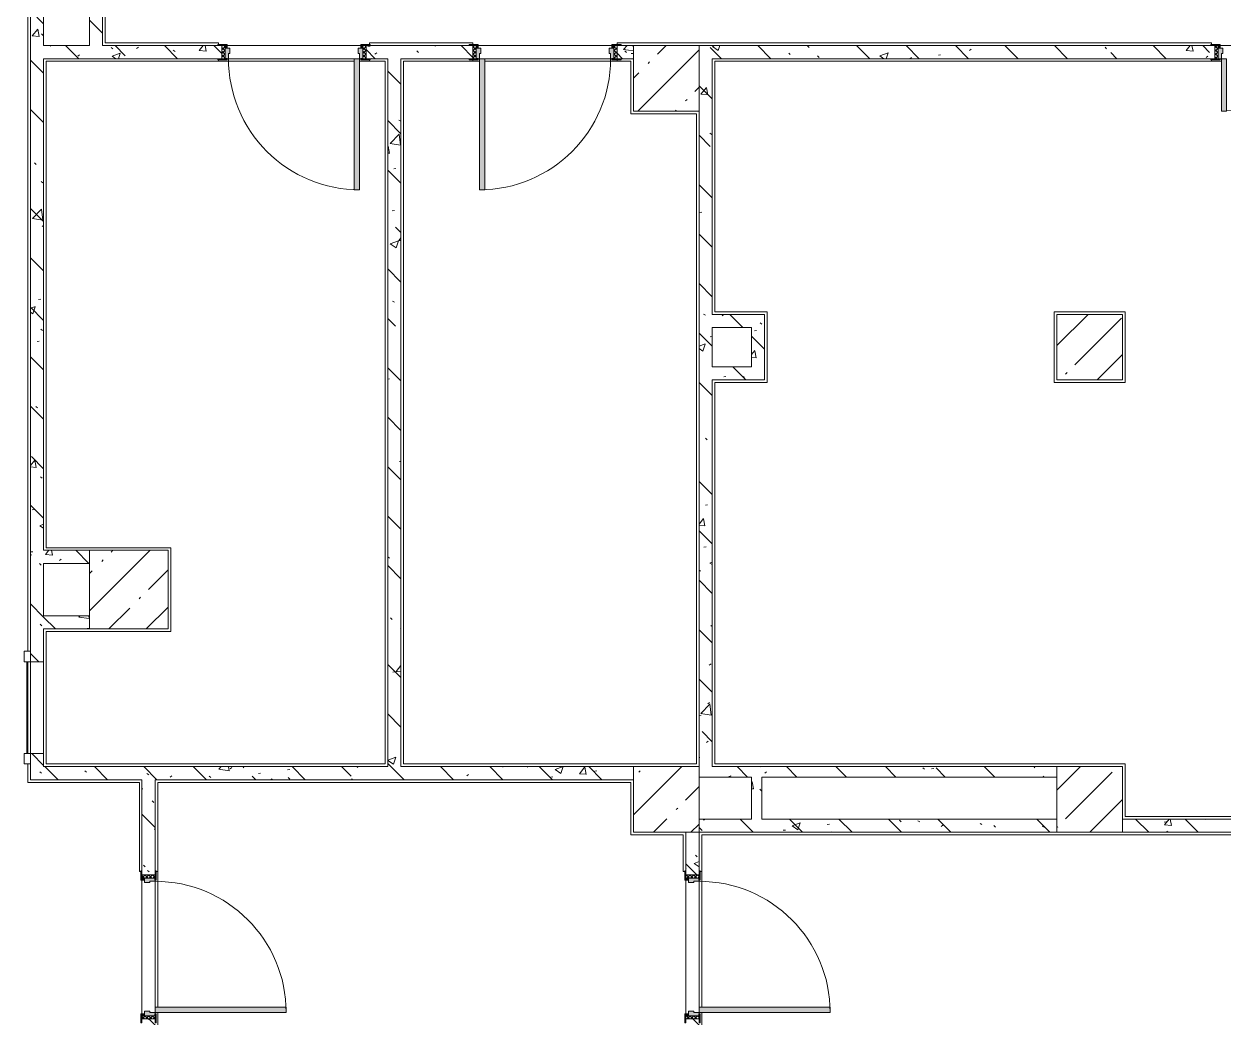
# Model space of a CAD drawing. Header units: millimetres. Extents: x -3724 to 231642, y -8553 to 29017.
# Drawn here: x 145364 to 154519, y 13733 to 21315 of the extents above; entities that cross this region are included whole.
import ezdxf

# ---------------------------------------------------------------- set-up
doc = ezdxf.new("R2010")
doc.units = ezdxf.units.MM
for name, color, linetype, lineweight, true_color in [('A-DOOR-2', 7, 'Continuous', 5, 0xaaaaaa), ('A-DOOR-3', 7, 'Continuous', 5, 0xe2e2e2), ('A-DOOR-FRAM-3', 7, 'Continuous', 5, 0xe2e2e2), ('A-DOOR-FRAM-4', 7, 'Continuous', 5, 0xaaaaaa), ('A-FLOR-1', 7, 'Continuous', 5, 0xaaaaaa), ('I-WALL-5', 7, 'Continuous', 5, 0x787878)]:
    doc.layers.add(name, color=color, linetype=linetype, lineweight=lineweight, true_color=true_color)
doc.layers.add('I-WALL-3', color=7, linetype='Continuous', lineweight=5)
doc.layers.add('S-COLS-2', color=7, linetype='Continuous', lineweight=5)
pattern_1 = [(135, (79704.3, 0), (-377.1708, -377.1708), [533.4, -88.9, 17.78, -88.9]), (135, (79704.3, 376.94), (-377.1708, -377.1708), []), (50, (79704.3, 0), (637.6445, -55.7866), [66.675, -733.425]), (355, (79704.3, 0), (-123.3494, 668.699), [53.34, -586.74]), (100.451, (79757.4, -4.65), (514.299, 612.908), [56.665, -623.315]), (46.184, (79704.3, 177.8), (948.7764, -147.15), [100.012, -1100.137]), (96.636, (79783.3, 165.5), (830.909, 865.997), [84.998, -934.973]), (351.184, (79704.3, 177.8), (830.918, 865.988), [80.01, -880.11]), (21, (79793.2, 133.35), (530.6506, -357.9283), [66.675, -733.425]), (326, (79793.2, 133.35), (216.308, 644.6585), [53.34, -586.74]), (71.451, (79837.4, 103.5), (746.9596, 286.7243), [56.665, -623.315]), (37.5, (79704.28, 0), (10.81053, 295.9426), [16.764, -562.864, 16.764, -578.866, -588.962]), (37.5, (79704.28, 0), (10.81053, 295.9426), [-1175.258, 16.764, -572.198]), (7.5, (79704.28, 0), (233.8692, 350.6318), [16.764, -322.834, 16.764, -549.529, -224.472]), (7.5, (79704.28, 0), (233.8692, 350.6318), [-905.891, 16.764, -207.708]), (327.5, (79506.03, 0), (474.5678, -20.0513), [16.764, -205.486, 16.764, -676.656, -920.115]), (327.5, (79506.03, 0), (474.5678, -20.0513), [-915.67, 16.764, -903.351]), (317.5, (79417.13, 0), (518.4522, 88.9934), [16.764, -272.161, 16.764, -443.738, -653.415]), (317.5, (79417.13, 0), (518.4522, 88.9934), [-749.427, 16.764, -636.651])]
pattern_2 = [(135, (1751.41, 114.685), (-14.14214, -14.14214), []), (225, (1751.41, 114.685), (14.14214, -14.14214), [])]
pattern_3 = [(45, (-371.384, 114.685), (-14.1421, 14.1421), []), (135, (-371.384, 114.685), (-14.1421, -14.1421), [])]

# ---------------------------------------------------------------- blocks, each defined once
blk = doc.blocks.new('BSC_Колонна _Прямоугольная - 600х600-V173-1_3_1_птичка')
at = {"layer": 'S-COLS-2'}
h = blk.add_hatch(dxfattribs=at)
h.set_pattern_fill('FP_138', color=256, style=0, pattern_type=2)
h.set_pattern_definition([(45, (-66460, -17000), (-285.1231, 285.1231), []), (45, (-66174.88, -17000), (-285.1231, 285.1231), [504.031, -100.806, 16.764, -84.042])])
h.paths.add_polyline_path([(-300, -300), (300, -300), (300, 300), (-300, 300), (-300, -250)])
for p, q in [((300, 300), (-300, 300)), ((-300, 300), (-300, -300)), ((300, -300), (300, 300)), ((-300, -300), (300, -300))]:
    blk.add_line(p, q, dxfattribs=at)
blk = doc.blocks.new('110_Дверь_СКБ_2Ст - Д-10а_п__ СОШ_Дв_1450x2100h_Горячий цех 2-32185694-1_3_1_птичка')
at = {"layer": 'A-DOOR-2'}
h = blk.add_hatch(dxfattribs=at)
h.set_pattern_fill('FP_156', color=256, style=0, pattern_type=2)
h.set_pattern_definition([(135, (1601.41, 114.685), (-14.14214, -14.14214), []), (225, (1601.41, 114.685), (14.14214, -14.14214), [])])
h.paths.add_polyline_path([(712.5, 50), (687.5, 50), (687.5, -50), (712.5, -50)])
at = {"layer": 'A-DOOR-3'}
for points in [[(-597.5, 950), (-637.5, 950), (-637.5, 50), (-597.5, 50), (-597.5, 338)], [(622.5, 450), (622.5, 50), (662.5, 50), (662.5, 450)]]:
    blk.add_hatch(color=256, dxfattribs=at).paths.add_polyline_path(points)
h = blk.add_hatch(color=256, dxfattribs=at)
h.paths.add_polyline_path([(-662.5, 50), (-662.5, -30), (-627.5, -30), (-627.5, 10), (-637.5, 10), (-637.5, 50), (-647.5, 50)])
h.paths.add_polyline_path([(662.5, 50), (662.5, 10), (652.5, 10), (652.5, -30), (687.5, -30), (687.5, 50), (672.5, 50)])
at = {"layer": 'A-DOOR-FRAM-3'}
for points in [[(-711.5, 58), (-717.5, 58), (-717.5, 50), (-647.5, 50), (-647.5, 58), (-687.5, 58)], [(742.5, 58), (672.5, 58), (672.5, 50), (742.5, 50)], [(-662.5, -50), (-717.5, -50), (-717.5, -58), (-647.5, -58), (-647.5, -50)], [(-662.5, -30), (-662.5, -50), (-647.5, -50), (-647.5, -30)], [(672.5, -30), (672.5, -50), (687.5, -50), (687.5, -30)], [(687.5, -50), (672.5, -50), (672.5, -58), (742.5, -58), (737.5, -50), (712.5, -50)]]:
    blk.add_hatch(color=256, dxfattribs=at).paths.add_polyline_path(points)
at = {"layer": 'A-DOOR-FRAM-4'}
h = blk.add_hatch(dxfattribs=at)
h.set_pattern_fill('FP_157', color=256, style=0, pattern_type=2)
h.set_pattern_definition([(45, (-521.384, 114.685), (-14.1421, 14.1421), []), (135, (-521.384, 114.685), (-14.1421, -14.1421), [])])
h.paths.add_polyline_path([(-687.5, 50), (-687.5, -50), (-662.5, -50), (-662.5, 50)])
at = {"layer": 'A-DOOR-2'}
for p, q in [((-637.5, 950), (-637.5, 50)), ((-597.5, 950), (-637.5, 950)), ((-597.5, 50), (-597.5, 950)), ((662.5, 450), (622.5, 450)), ((622.5, 450), (622.5, 50)), ((662.5, 50), (662.5, 450)), ((-637.5, 50), (-597.5, 50)), ((622.5, 50), (662.5, 50))]:
    blk.add_line(p, q, dxfattribs=at)
for centre, radius, start, end in [((-637.5, 50), 900, 0, 90), ((662.5, 50), 400, 90, 180)]:
    blk.add_arc(centre, radius, start, end, dxfattribs=at)
at = {"layer": 'A-DOOR-FRAM-4'}
for p, q in [((-647.5, 58), (-717.5, 58)), ((-717.5, 58), (-717.5, 50)), ((-717.5, 50), (-647.5, 50)), ((-662.5, 50), (-687.5, 50)), ((-687.5, 50), (-687.5, -50)), ((-637.5, 50), (-662.5, 50)), ((-662.5, 50), (-662.5, -30)), ((-662.5, -50), (-662.5, 50)), ((-647.5, 50), (-647.5, 58)), ((-637.5, 10), (-637.5, 50)), ((-627.5, 10), (-637.5, 10)), ((-627.5, -30), (-627.5, 10)), ((662.5, 10), (652.5, 10)), ((652.5, 10), (652.5, -30)), ((662.5, 50), (662.5, 10)), ((687.5, 50), (662.5, 50)), ((742.5, 58), (672.5, 58)), ((672.5, 58), (672.5, 50)), ((672.5, 50), (742.5, 50)), ((687.5, -30), (687.5, 50)), ((712.5, 50), (687.5, 50)), ((687.5, 50), (687.5, -50)), ((712.5, -50), (712.5, 50)), ((742.5, 50), (742.5, 58)), ((-647.5, -50), (-717.5, -50)), ((-717.5, -50), (-717.5, -58)), ((-717.5, -58), (-647.5, -58)), ((-687.5, -50), (-662.5, -50)), ((-662.5, -30), (-627.5, -30)), ((-647.5, -30), (-662.5, -30)), ((-662.5, -30), (-662.5, -50)), ((-662.5, -50), (-647.5, -50)), ((-647.5, -50), (-647.5, -30)), ((-647.5, -58), (-647.5, -50)), ((652.5, -30), (687.5, -30)), ((687.5, -30), (672.5, -30)), ((672.5, -30), (672.5, -50)), ((672.5, -50), (687.5, -50)), ((742.5, -50), (672.5, -50)), ((672.5, -50), (672.5, -58)), ((672.5, -58), (742.5, -58)), ((687.5, -50), (687.5, -30)), ((687.5, -50), (712.5, -50)), ((742.5, -58), (742.5, -50))]:
    blk.add_line(p, q, dxfattribs=at)
blk = doc.blocks.new('110_Дверь_СКБ_1Ст_Внутренняя1 - Д-11 1100x2100h_кладовые _все__ коридор _между помещениями блока столовой__ моечные _все_-V200-1_3_1_птичка')
at = {"layer": 'A-DOOR-2'}
h = blk.add_hatch(dxfattribs=at)
h.set_pattern_fill('FP_147', color=256, style=0, pattern_type=2)
h.set_pattern_definition(pattern_2)
h.paths.add_polyline_path([(562.5, 50), (537.5, 50), (537.5, -50), (562.5, -50)])
at = {"layer": 'A-DOOR-3'}
h = blk.add_hatch(color=256, dxfattribs=at)
h.paths.add_polyline_path([(537.5, 50), (512.5, 50), (512.5, 10), (502.5, 10), (502.5, -30), (537.5, -30)])
h.paths.add_polyline_path([(-477.5, -6), (-477.5, 10), (-487.5, 10), (-487.5, 50), (-512.5, 50), (-512.5, -30), (-477.5, -30)])
at = {"layer": 'A-DOOR-FRAM-3'}
for points in [[(512.5, 70), (512.5, 1050), (472.5, 1050), (472.5, 50), (512.5, 50)], [(-497.5, 50), (-497.5, 58), (-567.5, 58), (-562.5, 50), (-512.5, 50)], [(592.5, 58), (522.5, 58), (522.5, 50), (592.5, 50)], [(-497.5, -50), (-567.5, -50), (-562.5, -58), (-497.5, -58)], [(-497.5, -30), (-512.5, -30), (-512.5, -50), (-497.5, -50)], [(537.5, -30), (522.5, -30), (522.5, -50), (537.5, -50)], [(592.5, -58), (587.5, -50), (522.5, -50), (522.5, -58), (587.5, -58)]]:
    blk.add_hatch(color=256, dxfattribs=at).paths.add_polyline_path(points)
at = {"layer": 'A-DOOR-FRAM-4'}
h = blk.add_hatch(dxfattribs=at)
h.set_pattern_fill('FP_148', color=256, style=0, pattern_type=2)
h.set_pattern_definition(pattern_3)
h.paths.add_polyline_path([(-512.5, -50), (-512.5, 50), (-537.5, 50), (-537.5, -50)])
at = {"layer": 'A-DOOR-2'}
for p, q in [((512.5, 1050), (472.5, 1050)), ((472.5, 1050), (472.5, 50)), ((512.5, 50), (512.5, 1050)), ((472.5, 50), (512.5, 50))]:
    blk.add_line(p, q, dxfattribs=at)
blk.add_arc((512.5, 50), 1000, 90, 180, dxfattribs=at)
at = {"layer": 'A-DOOR-FRAM-4'}
for p, q in [((-497.5, 58), (-567.5, 58)), ((-567.5, 58), (-567.5, 50)), ((-567.5, 50), (-497.5, 50)), ((-512.5, 50), (-537.5, 50)), ((-537.5, 50), (-537.5, -50)), ((-487.5, 50), (-512.5, 50)), ((-512.5, 50), (-512.5, -30)), ((-512.5, -50), (-512.5, 50)), ((-497.5, 50), (-512.5, 50)), ((-512.5, 50), (-512.5, 49)), ((-512.5, 49), (-497.5, 49)), ((-497.5, 50), (-497.5, 58)), ((-497.5, 49), (-497.5, 50)), ((-487.5, 10), (-487.5, 50)), ((-477.5, 10), (-487.5, 10)), ((-477.5, -30), (-477.5, 10)), ((512.5, 10), (502.5, 10)), ((502.5, 10), (502.5, -30)), ((512.5, 50), (512.5, 10)), ((537.5, 50), (512.5, 50)), ((592.5, 58), (522.5, 58)), ((522.5, 58), (522.5, 50)), ((537.5, 50), (522.5, 50)), ((522.5, 50), (522.5, 49)), ((522.5, 50), (592.5, 50)), ((522.5, 49), (537.5, 49)), ((537.5, -30), (537.5, 50)), ((562.5, 50), (537.5, 50)), ((537.5, 50), (537.5, -50)), ((537.5, 49), (537.5, 50)), ((562.5, -50), (562.5, 50)), ((592.5, 50), (592.5, 58)), ((-497.5, -50), (-567.5, -50)), ((-567.5, -50), (-567.5, -58)), ((-567.5, -58), (-497.5, -58)), ((-537.5, -50), (-512.5, -50)), ((-512.5, -30), (-477.5, -30)), ((-497.5, -30), (-512.5, -30)), ((-512.5, -30), (-512.5, -50)), ((-512.5, -50), (-497.5, -50)), ((-497.5, -50), (-497.5, -30)), ((-497.5, -58), (-497.5, -50)), ((502.5, -30), (537.5, -30)), ((537.5, -30), (522.5, -30)), ((522.5, -30), (522.5, -50)), ((522.5, -50), (537.5, -50)), ((592.5, -50), (522.5, -50)), ((522.5, -50), (522.5, -58)), ((522.5, -58), (592.5, -58)), ((537.5, -50), (537.5, -30)), ((537.5, -50), (562.5, -50)), ((592.5, -58), (592.5, -50))]:
    blk.add_line(p, q, dxfattribs=at)
blk = doc.blocks.new('110_Дверь_СКБ_1Ст_Внутренняя1 - Д-11п 1100x2100h_кладовые _все__ коридор _между помещениями блока столовой__ моечные _все_ 2-32102277-1_3_1_птичка')
at = {"layer": 'A-DOOR-2'}
h = blk.add_hatch(dxfattribs=at)
h.set_pattern_fill('FP_147', color=256, style=0, pattern_type=2)
h.set_pattern_definition(pattern_2)
h.paths.add_polyline_path([(537.5, -50), (562.5, -50), (562.5, 50), (537.5, 50)])
at = {"layer": 'A-DOOR-3'}
h = blk.add_hatch(color=256, dxfattribs=at)
h.paths.add_polyline_path([(-477.5, -30), (-477.5, 10), (-487.5, 10), (-487.5, 50), (-512.5, 50), (-512.5, -30), (-487.5, -30)])
h.paths.add_polyline_path([(502.5, -30), (537.5, -30), (537.5, 50), (512.5, 50), (512.5, 10), (502.5, 10), (502.5, -6)])
at = {"layer": 'A-DOOR-FRAM-3'}
for points in [[(-447.5, 50), (-447.5, 1050), (-487.5, 1050), (-487.5, 50)], [(-567.5, 50), (-497.5, 50), (-497.5, 58), (-567.5, 58)], [(562.5, 50), (592.5, 50), (592.5, 58), (522.5, 58), (522.5, 50), (542.6, 50)], [(-567.5, -58), (-497.5, -58), (-497.5, -50), (-567.5, -50)], [(-497.5, -50), (-497.5, -30), (-512.5, -30), (-512.5, -50)], [(537.5, -50), (537.5, -30), (522.5, -30), (522.5, -50)], [(562.5, -58), (592.5, -58), (592.5, -50), (522.5, -50), (522.5, -58), (560.5, -58)]]:
    blk.add_hatch(color=256, dxfattribs=at).paths.add_polyline_path(points)
at = {"layer": 'A-DOOR-FRAM-4'}
h = blk.add_hatch(dxfattribs=at)
h.set_pattern_fill('FP_148', color=256, style=0, pattern_type=2)
h.set_pattern_definition(pattern_3)
h.paths.add_polyline_path([(-537.5, -50), (-512.5, -50), (-512.5, 50), (-537.5, 50)])
at = {"layer": 'A-DOOR-2'}
for p, q in [((-487.5, 1050), (-487.5, 50)), ((-447.5, 1050), (-487.5, 1050)), ((-447.5, 50), (-447.5, 1050)), ((-487.5, 50), (-447.5, 50))]:
    blk.add_line(p, q, dxfattribs=at)
blk.add_arc((-487.5, 50), 1000, 360, 90, dxfattribs=at)
at = {"layer": 'A-DOOR-FRAM-4'}
for p, q in [((-497.5, 58), (-567.5, 58)), ((-567.5, 58), (-567.5, 50)), ((-567.5, 50), (-497.5, 50)), ((-512.5, 50), (-537.5, 50)), ((-537.5, 50), (-537.5, -50)), ((-487.5, 50), (-512.5, 50)), ((-512.5, 50), (-512.5, -30)), ((-512.5, -50), (-512.5, 50)), ((-497.5, 50), (-512.5, 50)), ((-512.5, 50), (-512.5, 49)), ((-512.5, 49), (-497.5, 49)), ((-497.5, 50), (-497.5, 58)), ((-497.5, 49), (-497.5, 50)), ((-487.5, 10), (-487.5, 50)), ((-477.5, 10), (-487.5, 10)), ((-477.5, -30), (-477.5, 10)), ((512.5, 10), (502.5, 10)), ((502.5, 10), (502.5, -30)), ((512.5, 50), (512.5, 10)), ((537.5, 50), (512.5, 50)), ((592.5, 58), (522.5, 58)), ((522.5, 58), (522.5, 50)), ((537.5, 50), (522.5, 50)), ((522.5, 50), (522.5, 49)), ((522.5, 50), (592.5, 50)), ((522.5, 49), (537.5, 49)), ((537.5, -30), (537.5, 50)), ((562.5, 50), (537.5, 50)), ((537.5, 50), (537.5, -50)), ((537.5, 49), (537.5, 50)), ((562.5, -50), (562.5, 50)), ((592.5, 50), (592.5, 58)), ((-497.5, -50), (-567.5, -50)), ((-567.5, -50), (-567.5, -58)), ((-567.5, -58), (-497.5, -58)), ((-537.5, -50), (-512.5, -50)), ((-512.5, -30), (-477.5, -30)), ((-497.5, -30), (-512.5, -30)), ((-512.5, -30), (-512.5, -50)), ((-512.5, -50), (-497.5, -50)), ((-497.5, -50), (-497.5, -30)), ((-497.5, -58), (-497.5, -50)), ((502.5, -30), (537.5, -30)), ((537.5, -30), (522.5, -30)), ((522.5, -30), (522.5, -50)), ((522.5, -50), (537.5, -50)), ((592.5, -50), (522.5, -50)), ((522.5, -50), (522.5, -58)), ((522.5, -58), (592.5, -58)), ((537.5, -50), (537.5, -30)), ((537.5, -50), (562.5, -50)), ((592.5, -58), (592.5, -50))]:
    blk.add_line(p, q, dxfattribs=at)
blk = doc.blocks.new('BSC_Колонна _Прямоугольная - 500х500-V218-1_3_1_птичка')
at = {"layer": 'S-COLS-2'}
h = blk.add_hatch(dxfattribs=at)
h.set_pattern_fill('FP_183', color=256, style=0, pattern_type=2)
h.set_pattern_definition([(45, (-70560, -15400), (-285.1231, 285.1231), []), (45, (-70274.88, -15400), (-285.1231, 285.1231), [504.031, -100.806, 16.764, -84.042])])
h.paths.add_polyline_path([(-250, -250), (250, -250), (250, 250), (-250, 250), (-250, 130)])
for p, q in [((250, 250), (-250, 250)), ((-250, 250), (-250, -250)), ((250, -250), (250, 250)), ((-250, -250), (250, -250))]:
    blk.add_line(p, q, dxfattribs=at)
blk = doc.blocks.new('BSC_Колонна _Прямоугольная - 500х500-V219-1_3_1_птичка')
at = {"layer": 'S-COLS-2'}
h = blk.add_hatch(dxfattribs=at)
h.set_pattern_fill('FP_184', color=256, style=0, pattern_type=2)
h.set_pattern_definition([(45, (-73790, -15400), (-285.1231, 285.1231), []), (45, (-73504.88, -15400), (-285.1231, 285.1231), [504.031, -100.806, 16.764, -84.042])])
h.paths.add_polyline_path([(-250, -250), (250, -250), (250, 250), (-250, 250), (-250, -194.7)])
for p, q in [((250, 250), (-250, 250)), ((-250, 250), (-250, -250)), ((250, -250), (250, 250)), ((-250, -250), (250, -250))]:
    blk.add_line(p, q, dxfattribs=at)
blk = doc.blocks.new('BSC_Колонна _Прямоугольная - 500х500-V234-1_3_1_птичка')
at = {"layer": 'S-COLS-2'}
h = blk.add_hatch(dxfattribs=at)
h.set_pattern_fill('FP_192', color=256, style=0, pattern_type=2)
h.set_pattern_definition([(45, (-70560, -20900), (-285.1231, 285.1231), []), (45, (-70274.88, -20900), (-285.1231, 285.1231), [504.031, -100.806, 16.764, -84.042])])
h.paths.add_polyline_path([(230, -250), (250, -250), (250, 250), (-250, 250), (-250, -250), (-184.6, -250)])
for p, q in [((250, 250), (-250, 250)), ((-250, 250), (-250, -250)), ((250, -250), (250, 250)), ((-250, -250), (250, -250))]:
    blk.add_line(p, q, dxfattribs=at)
blk = doc.blocks.new('BSC_Колонна _Прямоугольная - 500х500-V236-1_3_1_птичка')
at = {"layer": 'S-COLS-2'}
h = blk.add_hatch(dxfattribs=at)
h.set_pattern_fill('FP_195', color=256, style=0, pattern_type=2)
h.set_pattern_definition([(45, (-73790, -18850), (-285.1231, 285.1231), []), (45, (-73504.88, -18850), (-285.1231, 285.1231), [504.031, -100.806, 16.764, -84.042])])
h.paths.add_polyline_path([(250, -250), (246.5, 250), (-250, 250), (-250, -250)])
for p, q in [((250, 250), (-250, 250)), ((-250, 250), (-250, -250)), ((250, -250), (250, 250)), ((-250, -250), (250, -250))]:
    blk.add_line(p, q, dxfattribs=at)
blk = doc.blocks.new('Штора противопожарная_Рен - ШТ_700х700-22567375-1_3_1_птичка')
at = {"layer": 'A-DOOR-2'}
for p, q in [((-430, 100), (-350, 100)), ((-430, 50), (-430, 100)), ((-350, 100), (-350, 50)), ((350, 100), (430, 100)), ((350, 50), (350, 100)), ((430, 100), (430, 50)), ((-350, 50), (-430, 50)), ((-350, 77.5), (350, 77.5)), ((-350, 72.5), (-350, 77.5)), ((350, 72.5), (-350, 72.5)), ((350, 77.5), (350, 72.5)), ((430, 50), (350, 50))]:
    blk.add_line(p, q, dxfattribs=at)
blk = doc.blocks.new('110_Дверь_СКБ_1Ст_Внутренняя1 - Д-12 EIW 1100x2100h_кладовые _все__ коридор _между помещениями блока столовой__ моечные _все_-32933558-1_3_1_птичка')
at = {"layer": 'A-DOOR-2'}
h = blk.add_hatch(dxfattribs=at)
h.set_pattern_fill('FP_147', color=256, style=0, pattern_type=2)
h.set_pattern_definition(pattern_2)
h.paths.add_polyline_path([(562.5, 50), (537.5, 50), (542.6, -50), (562.5, -50)])
at = {"layer": 'A-DOOR-3'}
h = blk.add_hatch(color=256, dxfattribs=at)
h.paths.add_polyline_path([(537.5, -30), (537.5, 50), (512.5, 50), (512.5, 10), (502.5, 10), (502.5, -30), (512.5, -30)])
h.paths.add_polyline_path([(-477.5, 10), (-487.5, 10), (-487.5, 50), (-512.5, 50), (-512.5, -30), (-477.5, -30), (-477.5, -6)])
at = {"layer": 'A-DOOR-FRAM-3'}
for points in [[(512.5, 863.5), (512.5, 1050), (472.5, 1050), (472.5, 50), (512.5, 50), (512.5, 664.2)], [(-497.5, 50), (-497.5, 58), (-567.5, 58), (-562.5, 50), (-512.5, 50)], [(592.5, 50), (587.5, 58), (522.5, 58), (522.5, 50), (587.5, 50)], [(-497.5, -58), (-497.5, -50), (-567.5, -50), (-562.5, -58), (-512.5, -58)], [(-497.5, -30), (-512.5, -30), (-512.5, -50), (-497.5, -50)], [(537.5, -30), (522.5, -30), (522.5, -50), (537.5, -50)], [(592.5, -50), (522.5, -50), (522.5, -58), (592.5, -58)]]:
    blk.add_hatch(color=256, dxfattribs=at).paths.add_polyline_path(points)
at = {"layer": 'A-DOOR-FRAM-4'}
h = blk.add_hatch(dxfattribs=at)
h.set_pattern_fill('FP_148', color=256, style=0, pattern_type=2)
h.set_pattern_definition(pattern_3)
h.paths.add_polyline_path([(-512.5, 50), (-537.5, 50), (-537.5, -50), (-512.5, -50)])
at = {"layer": 'A-DOOR-2'}
for p, q in [((512.5, 1050), (472.5, 1050)), ((472.5, 1050), (472.5, 50)), ((512.5, 50), (512.5, 1050)), ((472.5, 50), (512.5, 50))]:
    blk.add_line(p, q, dxfattribs=at)
blk.add_arc((512.5, 50), 1000, 90, 180, dxfattribs=at)
at = {"layer": 'A-DOOR-FRAM-4'}
for p, q in [((-497.5, 58), (-567.5, 58)), ((-567.5, 58), (-567.5, 50)), ((-567.5, 50), (-497.5, 50)), ((-512.5, 50), (-537.5, 50)), ((-537.5, 50), (-537.5, -50)), ((-487.5, 50), (-512.5, 50)), ((-512.5, 50), (-512.5, -30)), ((-512.5, -50), (-512.5, 50)), ((-497.5, 50), (-512.5, 50)), ((-512.5, 50), (-512.5, 49)), ((-512.5, 49), (-497.5, 49)), ((-497.5, 50), (-497.5, 58)), ((-497.5, 49), (-497.5, 50)), ((-487.5, 10), (-487.5, 50)), ((-477.5, 10), (-487.5, 10)), ((-477.5, -30), (-477.5, 10)), ((512.5, 10), (502.5, 10)), ((502.5, 10), (502.5, -30)), ((512.5, 50), (512.5, 10)), ((537.5, 50), (512.5, 50)), ((592.5, 58), (522.5, 58)), ((522.5, 58), (522.5, 50)), ((537.5, 50), (522.5, 50)), ((522.5, 50), (522.5, 49)), ((522.5, 50), (592.5, 50)), ((522.5, 49), (537.5, 49)), ((537.5, -30), (537.5, 50)), ((562.5, 50), (537.5, 50)), ((537.5, 50), (537.5, -50)), ((537.5, 49), (537.5, 50)), ((562.5, -50), (562.5, 50)), ((592.5, 50), (592.5, 58)), ((-497.5, -50), (-567.5, -50)), ((-567.5, -50), (-567.5, -58)), ((-567.5, -58), (-497.5, -58)), ((-537.5, -50), (-512.5, -50)), ((-512.5, -30), (-477.5, -30)), ((-497.5, -30), (-512.5, -30)), ((-512.5, -30), (-512.5, -50)), ((-512.5, -50), (-497.5, -50)), ((-497.5, -50), (-497.5, -30)), ((-497.5, -58), (-497.5, -50)), ((502.5, -30), (537.5, -30)), ((537.5, -30), (522.5, -30)), ((522.5, -30), (522.5, -50)), ((522.5, -50), (537.5, -50)), ((592.5, -50), (522.5, -50)), ((522.5, -50), (522.5, -58)), ((522.5, -58), (592.5, -58)), ((537.5, -50), (537.5, -30)), ((537.5, -50), (562.5, -50)), ((592.5, -58), (592.5, -50))]:
    blk.add_line(p, q, dxfattribs=at)
blk = doc.blocks.new('110_Дверь_СКБ_1Ст_Внутренняя1 - Д-11 1100x2100h_кладовые _все__ коридор _между помещениями блока столовой__ моечные _все_-V268-1_3_1_птичка')
at = {"layer": 'A-DOOR-2'}
h = blk.add_hatch(dxfattribs=at)
h.set_pattern_fill('FP_147', color=256, style=0, pattern_type=2)
h.set_pattern_definition(pattern_2)
h.paths.add_polyline_path([(537.5, 50), (537.5, -50), (562.5, -50), (562.5, 50)])
at = {"layer": 'A-DOOR-3'}
h = blk.add_hatch(color=256, dxfattribs=at)
h.paths.add_polyline_path([(537.5, 50), (512.5, 50), (512.5, 10), (502.5, 10), (502.5, -30), (537.5, -30)])
h.paths.add_polyline_path([(-497.5, 50), (-512.5, 50), (-512.5, -30), (-477.5, -30), (-477.5, 10), (-487.5, 10), (-487.5, 50)])
at = {"layer": 'A-DOOR-FRAM-3'}
for points in [[(512.5, 1050), (472.5, 1050), (472.5, 50), (512.5, 50), (512.5, 470)], [(-562.5, 58), (-567.5, 58), (-562.5, 50), (-497.5, 50), (-497.5, 58), (-537.5, 58)], [(537.5, 58), (522.5, 58), (522.5, 50), (592.5, 50), (592.5, 58), (542.5, 58)], [(-497.5, -50), (-567.5, -50), (-562.5, -58), (-497.5, -56.4)], [(-497.5, -30), (-512.5, -30), (-512.5, -50), (-497.5, -50)], [(522.5, -30), (522.5, -50), (537.5, -50), (537.5, -30)], [(562.5, -50), (522.5, -50), (522.5, -58), (592.5, -58), (592.5, -50)]]:
    blk.add_hatch(color=256, dxfattribs=at).paths.add_polyline_path(points)
at = {"layer": 'A-DOOR-FRAM-4'}
h = blk.add_hatch(dxfattribs=at)
h.set_pattern_fill('FP_148', color=256, style=0, pattern_type=2)
h.set_pattern_definition(pattern_3)
h.paths.add_polyline_path([(-512.5, 50), (-537.5, 50), (-537.2, -50), (-512.5, -50)])
at = {"layer": 'A-DOOR-2'}
for p, q in [((512.5, 1050), (472.5, 1050)), ((472.5, 1050), (472.5, 50)), ((512.5, 50), (512.5, 1050)), ((472.5, 50), (512.5, 50))]:
    blk.add_line(p, q, dxfattribs=at)
blk.add_arc((512.5, 50), 1000, 90, 180, dxfattribs=at)
at = {"layer": 'A-DOOR-FRAM-4'}
for p, q in [((-497.5, 58), (-567.5, 58)), ((-567.5, 58), (-567.5, 50)), ((-567.5, 50), (-497.5, 50)), ((-512.5, 50), (-537.5, 50)), ((-537.5, 50), (-537.5, -50)), ((-487.5, 50), (-512.5, 50)), ((-512.5, 50), (-512.5, -30)), ((-512.5, -50), (-512.5, 50)), ((-497.5, 50), (-512.5, 50)), ((-512.5, 50), (-512.5, 49)), ((-512.5, 49), (-497.5, 49)), ((-497.5, 50), (-497.5, 58)), ((-497.5, 49), (-497.5, 50)), ((-487.5, 10), (-487.5, 50)), ((-477.5, 10), (-487.5, 10)), ((-477.5, -30), (-477.5, 10)), ((512.5, 10), (502.5, 10)), ((502.5, 10), (502.5, -30)), ((512.5, 50), (512.5, 10)), ((537.5, 50), (512.5, 50)), ((592.5, 58), (522.5, 58)), ((522.5, 58), (522.5, 50)), ((537.5, 50), (522.5, 50)), ((522.5, 50), (522.5, 49)), ((522.5, 50), (592.5, 50)), ((522.5, 49), (537.5, 49)), ((537.5, -30), (537.5, 50)), ((562.5, 50), (537.5, 50)), ((537.5, 50), (537.5, -50)), ((537.5, 49), (537.5, 50)), ((562.5, -50), (562.5, 50)), ((592.5, 50), (592.5, 58)), ((-497.5, -50), (-567.5, -50)), ((-567.5, -50), (-567.5, -58)), ((-567.5, -58), (-497.5, -58)), ((-537.5, -50), (-512.5, -50)), ((-512.5, -30), (-477.5, -30)), ((-497.5, -30), (-512.5, -30)), ((-512.5, -30), (-512.5, -50)), ((-512.5, -50), (-497.5, -50)), ((-497.5, -50), (-497.5, -30)), ((-497.5, -58), (-497.5, -50)), ((502.5, -30), (537.5, -30)), ((537.5, -30), (522.5, -30)), ((522.5, -30), (522.5, -50)), ((522.5, -50), (537.5, -50)), ((592.5, -50), (522.5, -50)), ((522.5, -50), (522.5, -58)), ((522.5, -58), (592.5, -58)), ((537.5, -50), (537.5, -30)), ((537.5, -50), (562.5, -50)), ((592.5, -58), (592.5, -50))]:
    blk.add_line(p, q, dxfattribs=at)

msp = doc.modelspace()

# ---------------------------------------------------------------- hatches: boundary and pattern name
at = {"layer": 'I-WALL-5'}
h = msp.add_hatch(dxfattribs=at)
h.set_pattern_fill('FP_144', color=256, style=0, pattern_type=2)
h.set_pattern_definition(pattern_1)
h.paths.add_polyline_path([(145514.3, 15550), (145514.3, 15750), (145414.3, 15750), (145414.3, 15550), (145424.9, 15550)])
h.paths.add_polyline_path([(145514.3, 16450), (145514.3, 22800), (145414.3, 22800), (145414.3, 16450)])
h = msp.add_hatch(dxfattribs=at)
h.set_pattern_fill('FP_144', color=256, style=0, pattern_type=2)
h.set_pattern_definition(pattern_1)
h.paths.add_polyline_path([(145964.3, 21150), (145964.3, 22700), (145864.3, 22700), (145864.3, 21150)])
h = msp.add_hatch(dxfattribs=at)
h.set_pattern_fill('FP_144', color=256, style=0, pattern_type=2)
h.set_pattern_definition(pattern_1)
h.paths.add_polyline_path([(146662.6, 21050), (146874.3, 21050), (146874.3, 21150), (145514.3, 21150), (145514.3, 21050), (146484.3, 21050)])
h = msp.add_hatch(dxfattribs=at)
h.set_pattern_fill('FP_144', color=256, style=0, pattern_type=2)
h.set_pattern_definition(pattern_1)
h.paths.add_polyline_path([(148789.3, 21050), (148789.3, 21150), (147974.3, 21150), (147974.3, 21050), (148759.3, 21050)])
h.paths.add_polyline_path([(156124.1, 21050), (156984.1, 21050), (156984.1, 21150), (155849.1, 21150), (155849.1, 21050), (156027.5, 21050)])
h.paths.add_polyline_path([(158154.3, 21050), (158284.1, 21050), (158284.1, 21150), (158084.1, 21150), (158084.1, 21050), (158114.1, 21050)])
h.paths.add_polyline_path([(150014.3, 21050), (150014.3, 21150), (149889.3, 21150), (149889.3, 21050), (149994.3, 21050)])
h.paths.add_polyline_path([(154419.1, 21050), (154449.1, 21050), (154449.1, 21150), (150514.3, 21150), (150514.3, 21050), (154349.1, 21050)])
h = msp.add_hatch(dxfattribs=at)
h.set_pattern_fill('FP_144', color=256, style=0, pattern_type=2)
h.set_pattern_definition(pattern_1)
h.paths.add_polyline_path([(148239.3, 15650), (148239.3, 21050), (148139.3, 21050), (148139.3, 15650), (148151.7, 15650)])
h = msp.add_hatch(dxfattribs=at)
h.set_pattern_fill('FP_144', color=256, style=0, pattern_type=2)
h.set_pattern_definition(pattern_1)
h.paths.add_polyline_path([(150614.3, 15570), (150614.3, 21050), (150514.3, 21050), (150514.3, 15570)])
h = msp.add_hatch(dxfattribs=at)
h.set_pattern_fill('FP_144', color=256, style=0, pattern_type=2)
h.set_pattern_definition(pattern_1)
h.paths.add_polyline_path([(150619.4, 19000), (150914.3, 19000), (150914.3, 19100), (150614.3, 19100), (150614.3, 19000)])
h = msp.add_hatch(dxfattribs=at)
h.set_pattern_fill('FP_144', color=256, style=0, pattern_type=2)
h.set_pattern_definition(pattern_1)
h.paths.add_polyline_path([(151014.3, 18700), (151014.3, 19100), (150914.3, 19100), (150914.3, 18700)])
h = msp.add_hatch(dxfattribs=at)
h.set_pattern_fill('FP_144', color=256, style=0, pattern_type=2)
h.set_pattern_definition(pattern_1)
h.paths.add_polyline_path([(151014.3, 18600), (151014.3, 18700), (150614.3, 18700), (150618.5, 18600), (150914.3, 18600)])
h = msp.add_hatch(dxfattribs=at)
h.set_pattern_fill('FP_144', color=256, style=0, pattern_type=2)
h.set_pattern_definition(pattern_1)
h.paths.add_polyline_path([(145864.3, 17200), (145864.3, 17300), (145514.3, 17300), (145514.3, 17200), (145642.5, 17200)])
h = msp.add_hatch(dxfattribs=at)
h.set_pattern_fill('FP_144', color=256, style=0, pattern_type=2)
h.set_pattern_definition(pattern_1)
h.paths.add_polyline_path([(145844.3, 16700), (145864.3, 16700), (145864.3, 16800), (145514.3, 16800), (145514.3, 16700), (145534.3, 16700)])
h = msp.add_hatch(dxfattribs=at)
h.set_pattern_fill('FP_144', color=256, style=0, pattern_type=2)
h.set_pattern_definition(pattern_1)
h.paths.add_polyline_path([(145844.3, 15550), (148239.3, 15550), (148239.3, 15650), (145514.3, 15650), (145514.3, 15550), (145534.3, 15550)])
h = msp.add_hatch(dxfattribs=at)
h.set_pattern_fill('FP_144', color=256, style=0, pattern_type=2)
h.set_pattern_definition(pattern_1)
h.paths.add_polyline_path([(149994.3, 15550), (150014.3, 15550), (150014.3, 15650), (148239.3, 15650), (148239.3, 15550), (149665, 15550)])
h = msp.add_hatch(dxfattribs=at)
h.set_pattern_fill('FP_144', color=256, style=0, pattern_type=2)
h.set_pattern_definition(pattern_1)
h.paths.add_polyline_path([(150634.3, 15570), (153244.3, 15570), (153244.3, 15650), (150614.3, 15650), (150614.3, 15570), (150620.5, 15570)])
h = msp.add_hatch(dxfattribs=at)
h.set_pattern_fill('FP_144', color=256, style=0, pattern_type=2)
h.set_pattern_definition(pattern_1)
h.paths.add_polyline_path([(150914.3, 15250), (150994.3, 15250), (150994.3, 15570), (150914.3, 15570), (150914.3, 15428.6)])
h = msp.add_hatch(dxfattribs=at)
h.set_pattern_fill('FP_144', color=256, style=0, pattern_type=2)
h.set_pattern_definition(pattern_1)
h.paths.add_polyline_path([(146364.3, 13600), (146364.3, 13725), (146264.3, 13725), (146264.3, 13600)])
h.paths.add_polyline_path([(146264.3, 14825), (146364.3, 14825), (146364.3, 15550), (146264.3, 15550), (146264.3, 14850)])
h = msp.add_hatch(dxfattribs=at)
h.set_pattern_fill('FP_144', color=256, style=0, pattern_type=2)
h.set_pattern_definition(pattern_1)
h.paths.add_polyline_path([(156004.1, 15150), (156024.1, 15150), (156024.1, 15250), (153744.3, 15250), (153744.3, 15150), (154778, 15150)])
h.paths.add_polyline_path([(150534.3, 15150), (153244.3, 15150), (153244.3, 15250), (150514.3, 15250), (150514.3, 15150)])
h = msp.add_hatch(dxfattribs=at)
h.set_pattern_fill('FP_144', color=256, style=0, pattern_type=2)
h.set_pattern_definition(pattern_1)
h.paths.add_polyline_path([(150460, 13600), (150514.3, 13600), (150514.3, 13725), (150414.3, 13725), (150414.3, 13600), (150434.3, 13600)])
h.paths.add_polyline_path([(150414.3, 14825), (150514.3, 14825), (150514.3, 15150), (150414.3, 15150), (150414.3, 14850)])

# ---------------------------------------------------------------- linework, layer by layer
at = {"layer": 'A-FLOR-1'}
for p, q in [((145394.3, 16530), (145394.3, 22820)), ((145984.3, 22680), (145984.3, 21170)), ((145984.3, 21170), (146849.3, 21170)), ((146849.3, 21170), (146849.3, 21158)), ((147999.3, 21158), (147999.3, 21170)), ((147999.3, 21170), (148789.3, 21170)), ((148789.3, 21170), (148789.3, 21158)), ((149889.3, 21158), (149889.3, 21170)), ((149889.3, 21170), (154424.1, 21170)), ((154424.1, 21170), (154424.1, 21158)), ((147884.3, 21030), (145534.3, 21030)), ((145534.3, 21030), (145534.3, 17320)), ((146849.3, 21042), (146849.3, 21030)), ((148119.3, 21030), (147924.3, 21030)), ((147999.3, 21030), (147999.3, 21042)), ((148119.3, 15670), (148119.3, 21030)), ((148839.3, 21030), (148259.3, 21030)), ((148259.3, 21030), (148259.3, 15670)), ((148789.3, 21042), (148789.3, 21030)), ((149994.3, 21030), (148879.3, 21030)), ((149889.3, 21030), (149889.3, 21042)), ((149994.3, 20630), (149994.3, 21030)), ((154499.1, 21030), (150634.3, 21030)), ((150634.3, 21030), (150634.3, 19120)), ((154424.1, 21042), (154424.1, 21030)), ((150494.3, 20630), (149994.3, 20630)), ((150494.3, 15670), (150494.3, 20630)), ((150634.3, 19120), (151034.3, 19120)), ((151034.3, 19120), (151034.3, 18580)), ((153224.3, 18580), (153224.3, 19120)), ((153224.3, 19120), (153764.3, 19120)), ((153764.3, 19120), (153764.3, 18580)), ((151034.3, 18580), (150634.3, 18580)), ((150634.3, 18580), (150634.3, 15670)), ((153764.3, 18580), (153224.3, 18580)), ((145534.3, 17320), (146484.3, 17320)), ((146484.3, 17320), (146484.3, 16680)), ((146484.3, 16680), (145534.3, 16680)), ((145534.3, 16680), (145534.3, 15670)), ((145394.3, 15750), (145394.3, 16450)), ((145394.3, 15530), (145394.3, 15670)), ((145534.3, 15670), (148119.3, 15670)), ((148259.3, 15670), (150494.3, 15670)), ((150634.3, 15670), (153764.3, 15670)), ((153764.3, 15670), (153764.3, 15270)), ((146244.3, 15530), (145394.3, 15530)), ((146244.3, 14850), (146244.3, 15530)), ((149994.3, 15530), (146384.3, 15530)), ((146384.3, 15530), (146384.3, 13815)), ((149994.3, 15130), (149994.3, 15530)), ((153764.3, 15270), (156004.1, 15270)), ((150394.3, 15130), (149994.3, 15130)), ((150394.3, 14850), (150394.3, 15130)), ((156144.1, 15130), (150534.3, 15130)), ((150534.3, 15130), (150534.3, 13815)), ((146256.3, 14850), (146244.3, 14850)), ((146384.3, 14850), (146372.3, 14850)), ((150406.3, 14850), (150394.3, 14850)), ((150534.3, 14850), (150522.3, 14850)), ((146384.3, 13775), (146384.3, 13620)), ((150534.3, 13775), (150534.3, 13620))]:
    msp.add_line(p, q, dxfattribs=at)
at = {"layer": 'I-WALL-3'}
for p, q in [((145414.3, 22800), (145414.3, 16530)), ((145864.3, 22800), (145864.3, 21150)), ((145514.3, 21150), (145514.3, 22700)), ((145964.3, 21150), (145964.3, 22700)), ((145864.3, 21150), (145514.3, 21150)), ((146844.3, 21150), (145964.3, 21150)), ((146914.3, 21150), (147934.3, 21150)), ((148759.3, 21150), (148004.3, 21150)), ((148829.3, 21150), (149849.3, 21150)), ((150014.3, 21150), (149919.3, 21150)), ((154419.1, 21150), (150514.3, 21150)), ((154489.1, 21150), (155809.1, 21150)), ((145514.3, 17300), (145514.3, 21050)), ((145514.3, 21050), (146844.3, 21050)), ((147884.3, 21050), (146924.3, 21050)), ((148004.3, 21050), (148139.3, 21050)), ((148139.3, 21050), (148139.3, 15650)), ((148239.3, 15650), (148239.3, 21050)), ((148239.3, 21050), (148759.3, 21050)), ((149839.3, 21050), (148879.3, 21050)), ((149919.3, 21050), (150014.3, 21050)), ((150614.3, 19100), (150614.3, 21050)), ((150614.3, 21050), (154419.1, 21050)), ((150514.3, 20650), (150514.3, 15650)), ((151014.3, 19100), (150614.3, 19100)), ((151014.3, 18600), (151014.3, 19100)), ((150614.3, 18700), (150614.3, 19000)), ((150614.3, 19000), (150914.3, 19000)), ((150914.3, 19000), (150914.3, 18700)), ((150914.3, 18700), (150614.3, 18700)), ((150614.3, 15650), (150614.3, 18600)), ((150614.3, 18600), (151014.3, 18600)), ((145864.3, 17300), (145514.3, 17300)), ((145514.3, 16800), (145514.3, 17200)), ((145514.3, 17200), (145864.3, 17200)), ((145864.3, 16800), (145514.3, 16800)), ((145514.3, 16700), (145514.3, 15650)), ((145514.3, 16700), (145864.3, 16700)), ((145414.3, 16450), (145514.3, 16450)), ((145414.3, 15750), (145414.3, 16450)), ((145514.3, 15750), (145414.3, 15750)), ((145414.3, 15670), (145414.3, 15550)), ((148139.3, 15650), (145514.3, 15650)), ((150014.3, 15650), (148239.3, 15650)), ((150514.3, 15570), (150914.3, 15570)), ((153244.3, 15650), (150614.3, 15650)), ((150914.3, 15570), (150914.3, 15250)), ((150994.3, 15250), (150994.3, 15570)), ((150994.3, 15570), (153244.3, 15570)), ((145414.3, 15550), (146264.3, 15550)), ((146264.3, 15550), (146264.3, 14855)), ((146364.3, 15550), (150014.3, 15550)), ((146364.3, 14855), (146364.3, 15550)), ((150914.3, 15250), (150514.3, 15250)), ((153244.3, 15250), (150994.3, 15250)), ((156024.1, 15250), (153744.3, 15250)), ((150414.3, 15150), (150414.3, 14855)), ((150514.3, 15150), (153244.3, 15150)), ((150514.3, 14855), (150514.3, 15150)), ((153744.3, 15150), (156024.1, 15150)), ((146264.3, 13765), (146264.3, 14785)), ((146364.3, 14775), (146364.3, 13815)), ((150414.3, 13765), (150414.3, 14785)), ((150514.3, 14775), (150514.3, 13815))]:
    msp.add_line(p, q, dxfattribs=at)

# ---------------------------------------------------------------- block references
at = {"layer": 'A-DOOR-2'}
for name, p, rotation in [('110_Дверь_СКБ_1Ст_Внутренняя1 - Д-11п 1100x2100h_кладовые _все__ коридор _между помещениями блока столовой__ моечные _все_ 2-32102277-1_3_1_птичка', (147436.8, 21100), 180), ('110_Дверь_СКБ_1Ст_Внутренняя1 - Д-11 1100x2100h_кладовые _все__ коридор _между помещениями блока столовой__ моечные _все_-V268-1_3_1_птичка', (149351.8, 21100), 180), ('110_Дверь_СКБ_2Ст - Д-10а_п__ СОШ_Дв_1450x2100h_Горячий цех 2-32185694-1_3_1_птичка', (155161.6, 21100), 180), ('Штора противопожарная_Рен - ШТ_700х700-22567375-1_3_1_птичка', (145464.3, 16100), 89.99999999999987), ('110_Дверь_СКБ_1Ст_Внутренняя1 - Д-11 1100x2100h_кладовые _все__ коридор _между помещениями блока столовой__ моечные _все_-V200-1_3_1_птичка', (146314.3, 14287.5), 270), ('110_Дверь_СКБ_1Ст_Внутренняя1 - Д-12 EIW 1100x2100h_кладовые _все__ коридор _между помещениями блока столовой__ моечные _все_-32933558-1_3_1_птичка', (150464.3, 14287.5), 270)]:
    msp.add_blockref(name, p, dxfattribs=dict(at, rotation=rotation))
at = {"layer": 'S-COLS-2'}
for name, p in [('BSC_Колонна _Прямоугольная - 500х500-V234-1_3_1_птичка', (150264.3, 20900)), ('BSC_Колонна _Прямоугольная - 500х500-V236-1_3_1_птичка', (153494.3, 18850)), ('BSC_Колонна _Прямоугольная - 600х600-V173-1_3_1_птичка', (146164.3, 17000)), ('BSC_Колонна _Прямоугольная - 500х500-V218-1_3_1_птичка', (150264.3, 15400)), ('BSC_Колонна _Прямоугольная - 500х500-V219-1_3_1_птичка', (153494.3, 15400))]:
    msp.add_blockref(name, p, dxfattribs=at)

doc.saveas('drawing.dxf')
